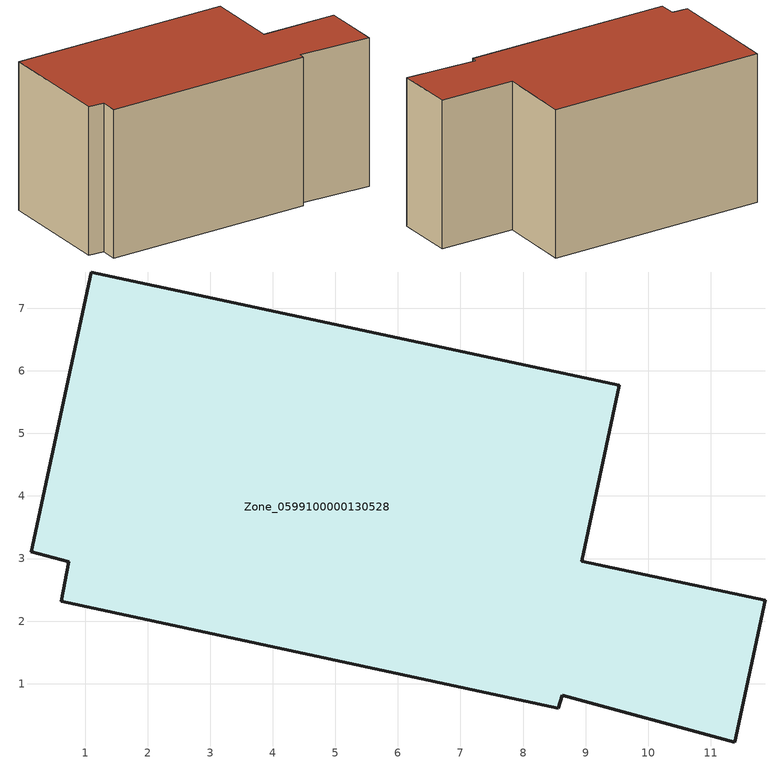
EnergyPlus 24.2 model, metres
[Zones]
Zone_0599100000130528
 floor ground (C_G): 8.94,2.96 11.87,2.33 11.38,0.07 8.62,0.81 8.57,0.6 0.62,2.32 0.74,2.94 0.14,3.11 1.1,7.58 9.54,5.77 z0
 wall outside (C_F): 11.87,2.33 8.94,2.96 9.54,5.77 1.1,7.58 0.14,3.11 0.74,2.94 0.62,2.32 8.57,0.6 8.62,0.81 11.38,0.07 11.87,2.33 z0:5.89
 roof outside (C_R): 1.1,7.58 0.14,3.11 0.74,2.94 0.62,2.32 8.57,0.6 8.62,0.81 11.38,0.07 11.87,2.33 8.94,2.96 9.54,5.77 z5.89
[BUILDING]
Pand.0599100000130528: North Axis=0; Terrain=City; Loads Convergence Tolerance Value=0.04; Temperature Convergence Tolerance Value=0.4; Solar Distribution=FullExterior; Maximum Number of Warmup Days=25; Minimum Number of Warmup Days=1
[Site:Location]
Rotterdam.The.Hague.AP_ZH_NLD Design_Conditions: Latitude=51.96; Longitude=4.45; Time Zone=1; Elevation=-4.5
[SITE:GROUNDTEMPERATURE:BUILDINGSURFACE]
18, 18, 18, 18, 18, 18, 18, 18, 18, 18, 18, 18
[MATERIAL] Thermal Absorptance=0.9; Solar Absorptance=0.7; Visible Absorptance=0.7
Name | Roughness | Thickness | Conductivity | Density | Specific Heat
G.TC.1975-1991 | MediumSmooth | 0.15 | 0.288461 | 540 | 1210
F.TC.1975-1991 | Rough | 0.3 | 0.230769 | 1920 | 840
R.TC.1975-1991 | MediumRough | 0.2 | 0.153846 | 1500 | 1000
[CONSTRUCTION]
C_G: G.TC.1975-1991
C_F: F.TC.1975-1991
C_R: R.TC.1975-1991
[ZONE]
Zone_0599100000130528: Type=1; Multiplier=1; Ceiling Height=Autocalculate; Volume=Autocalculate; Floor Area=autocalculate; Part of Total Floor Area=Yes
[ZONEINFILTRATION:DESIGNFLOWRATE]
Infil_Zone_0599100000130528: Zone or ZoneList or Space or SpaceList=Zone_0599100000130528; Schedule=AlwaysOn; Design Flow Rate Calculation Method=Flow/Area; Flow Rate per Floor Area=0.003; Constant Term Coefficient=1; Temperature Term Coefficient=0; Velocity Term Coefficient=0; Velocity Squared Term Coefficient=0
[HVACTEMPLATE:ZONE:IDEALLOADSAIRSYSTEM]
Zone_0599100000130528: Maximum Heating Supply Air Temperature=50; Minimum Cooling Supply Air Temperature=13; Maximum Heating Supply Air Humidity Ratio=0.0156; Minimum Cooling Supply Air Humidity Ratio=0.0077; Heating Limit=NoLimit; Cooling Limit=NoLimit; Dehumidification Control Type=ConstantSensibleHeatRatio; Cooling Sensible Heat Ratio=0.7; Dehumidification Setpoint=60; Humidification Control Type=None; Humidification Setpoint=30; Outdoor Air Method=None; Outdoor Air Flow Rate per Person=0.00944; Outdoor Air Flow Rate per Zone Floor Area=0; Outdoor Air Flow Rate per Zone=0; Demand Controlled Ventilation Type=None; Outdoor Air Economizer Type=NoEconomizer; Heat Recovery Type=None; Sensible Heat Recovery Effectiveness=0.7; Latent Heat Recovery Effectiveness=0.65
[ZONECONTROL:THERMOSTAT]
ThermostatControl_Zone_0599100000130528: Zone or ZoneList=Zone_0599100000130528; Control Type Schedule=DualSetpointControlType; Control 1=Thermostat_Zone_0599100000130528; Temperature Difference Between Cutout And Setpoint=0
[THERMOSTATSETPOINT:DUALSETPOINT]
Thermostat_Zone_0599100000130528: Heating Setpoint Temperature Schedule=HeatingSetpoint_Zone_0599100000130528; Cooling Setpoint Temperature Schedule=CoolingSetpoint_Zone_0599100000130528
[SCHEDULE:COMPACT]
HeatingSetpoint_Zone_0599100000130528: Through: 12/31, For: AllDays, Until: 24:00, 21
CoolingSetpoint_Zone_0599100000130528: Through: 12/31, For: AllDays, Until: 24:00, 24
DualSetpointControlType: Through: 12/31, For: AllDays, Until: 24:00, 4
AlwaysOn: Through: 12/31, For: AllDays, Until: 24:00, 1
